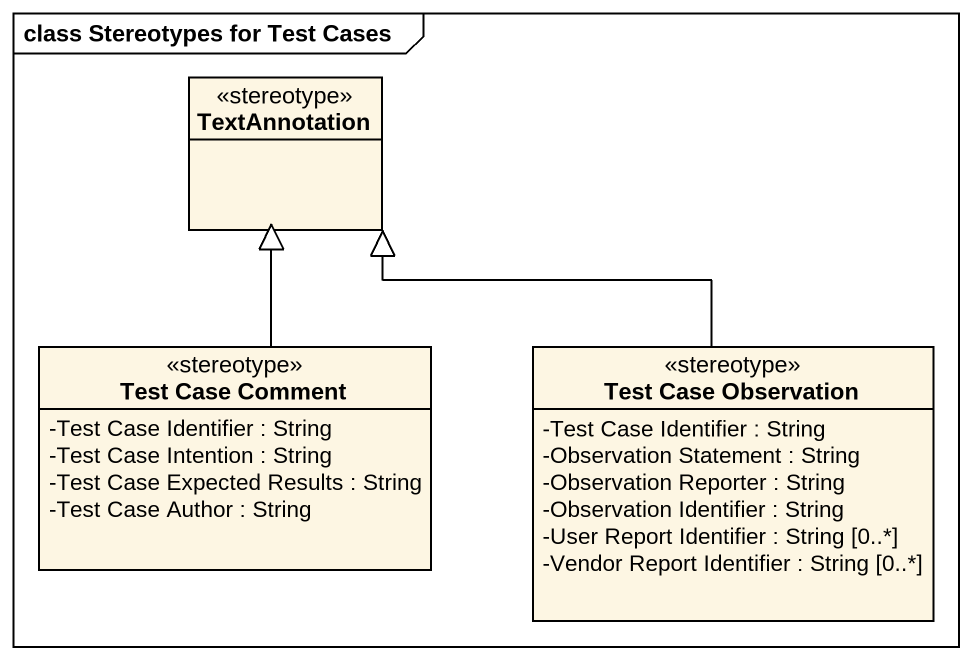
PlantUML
@startuml
mainframe class Stereotypes for Test Cases
hide circle
hide empty members
skinparam classAttributeIconSize 0
class TextAnnotation <<stereotype>>
class "Test Case Comment" as Test_Case_Comment <<stereotype>> {
  -Test Case Identifier : String
  -Test Case Intention : String
  -Test Case Expected Results : String
  -Test Case Author : String
}
class "Test Case Observation" as Test_Case_Observation <<stereotype>> {
  -Test Case Identifier : String
  -Observation Statement : String
  -Observation Reporter : String
  -Observation Identifier : String
  -User Report Identifier : String [0..*]
  -Vendor Report Identifier : String [0..*]
}
Test_Case_Comment -up-|> TextAnnotation
Test_Case_Observation -up-|> TextAnnotation
@enduml
